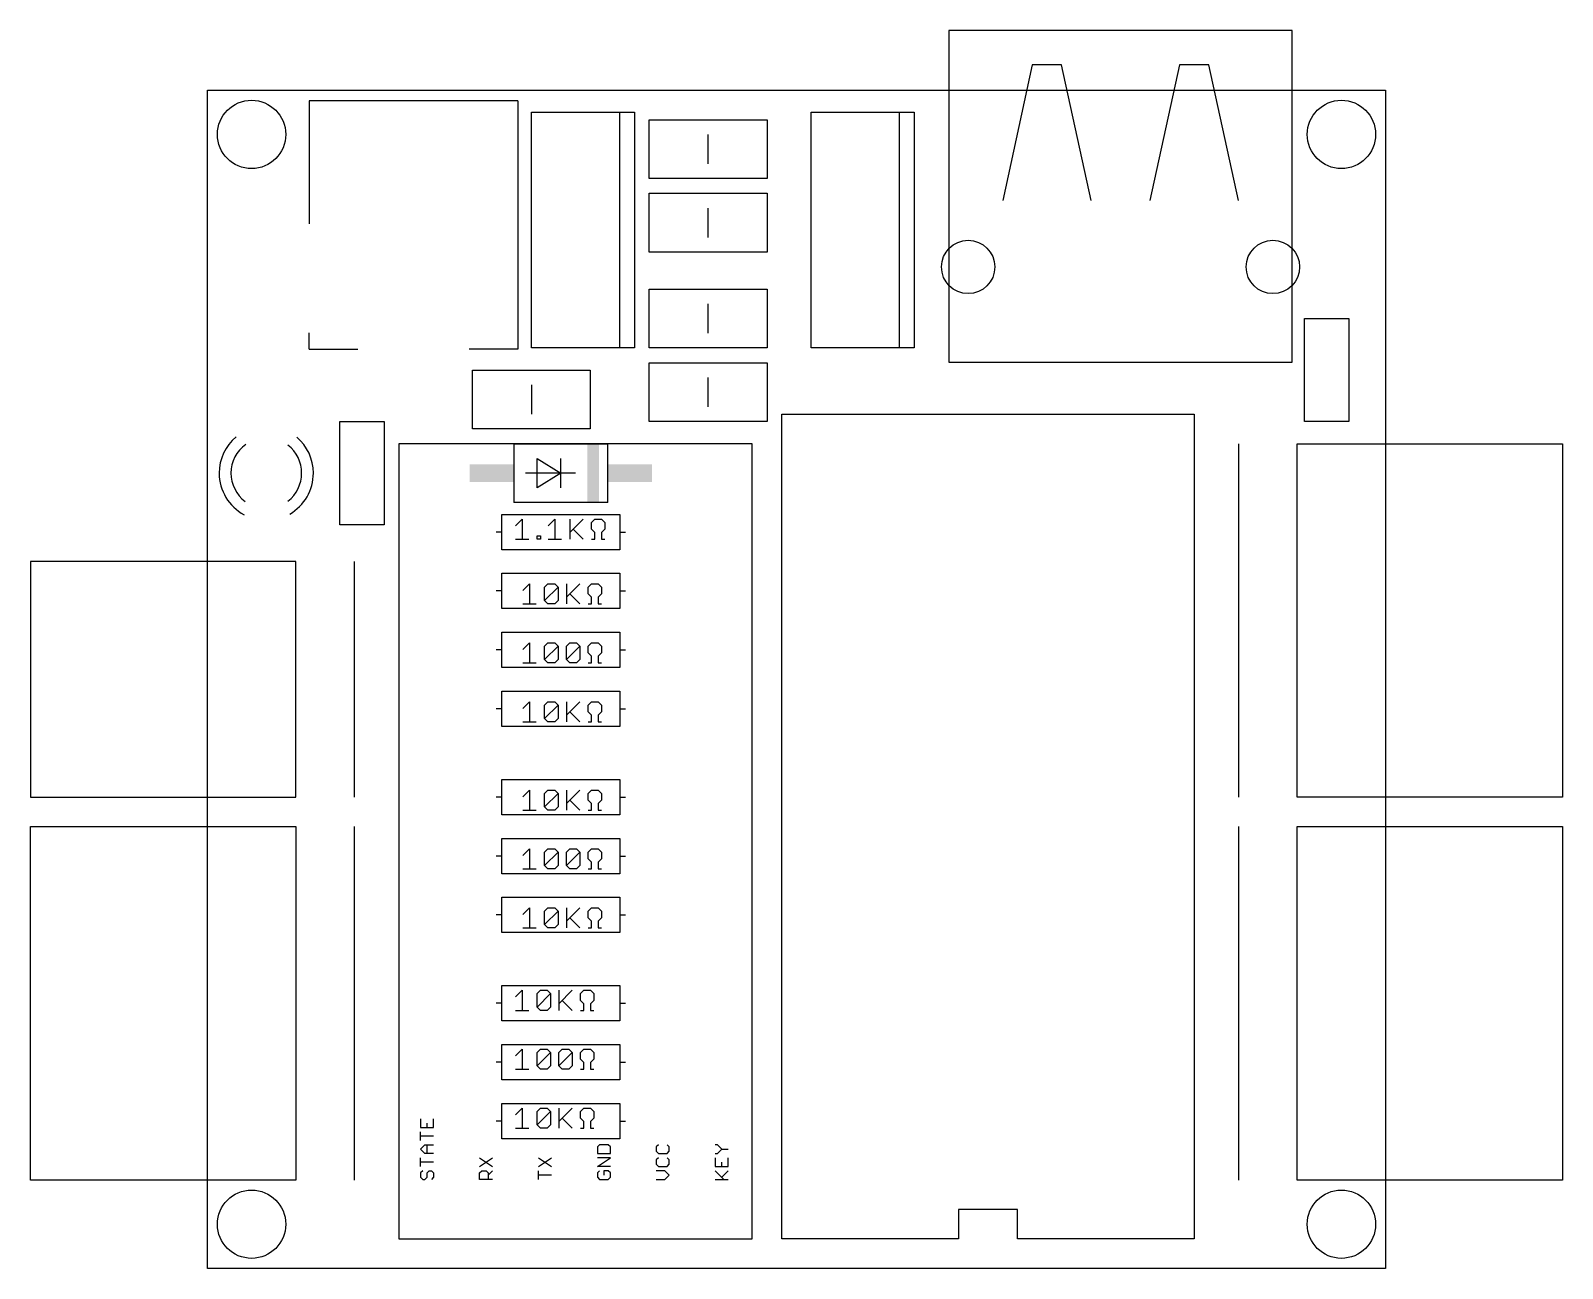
# Model space of a CAD drawing. Extents: x -0.3 to 2.3, y 0 to 2.1.
import ezdxf

# ---------------------------------------------------------------- set-up
doc = ezdxf.new("R2010")
doc.units = 0
doc.layers.add('20', color=7, linetype='CONTINUOUS')
doc.layers.add('21', color=253, linetype='CONTINUOUS')

# ---------------------------------------------------------------- blocks, each defined once
blk = doc.blocks.new('RECT')
blk.add_solid([(-0.5, -0.5), (0.5, -0.5), (-0.5, 0.5), (0.5, 0.5)])

msp = doc.modelspace()

# ---------------------------------------------------------------- linework, layer by layer
at = {"layer": '20'}
for p, q in [((0, 0), (0, 2)), ((0, 2), (2, 2)), ((2, 2), (2, 0)), ((2, 0), (0, 0))]:
    msp.add_line(p, q, dxfattribs=at)
for centre, radius in [((0.075, 1.925), 0.058), ((1.925, 1.925), 0.058), ((1.291339, 1.7), 0.045276), ((1.808661, 1.7), 0.045276), ((0.075, 0.075), 0.058), ((1.925, 0.075), 0.058)]:
    msp.add_circle(centre, radius, dxfattribs=at)
at = {"layer": '21'}
for p, q in [((1.841339, 2.101181), (1.258661, 2.101181)), ((1.258661, 2.101181), (1.258661, 1.538189)), ((1.841339, 1.538189), (1.841339, 2.101181)), ((1.4, 2.043307), (1.35, 1.812992)), ((1.45, 2.043307), (1.4, 2.043307)), ((1.5, 1.812992), (1.45, 2.043307)), ((1.65, 2.043307), (1.6, 1.812992)), ((1.7, 2.043307), (1.65, 2.043307)), ((1.75, 1.812992), (1.7, 2.043307)), ((0.172835, 1.98189), (0.172835, 1.773228)), ((0.527165, 1.98189), (0.172835, 1.98189)), ((0.527165, 1.98189), (0.527165, 1.56063)), ((0.55, 1.5625), (0.55, 1.9625)), ((0.55, 1.9625), (0.7, 1.9625)), ((0.7, 1.9625), (0.725, 1.9625)), ((0.7, 1.5625), (0.7, 1.9625)), ((0.725, 1.9625), (0.725, 1.5625)), ((0.75, 1.85), (0.75, 1.95)), ((0.75, 1.95), (0.95, 1.95)), ((0.95, 1.95), (0.95, 1.85)), ((1.025, 1.5625), (1.025, 1.9625)), ((1.025, 1.9625), (1.175, 1.9625)), ((1.175, 1.9625), (1.2, 1.9625)), ((1.175, 1.5625), (1.175, 1.9625)), ((1.2, 1.9625), (1.2, 1.5625)), ((0.85, 1.875), (0.85, 1.925)), ((0.95, 1.85), (0.75, 1.85)), ((0.75, 1.725), (0.75, 1.825)), ((0.75, 1.825), (0.95, 1.825)), ((0.95, 1.825), (0.95, 1.725)), ((0.85, 1.75), (0.85, 1.8)), ((0.95, 1.725), (0.75, 1.725)), ((0.75, 1.5625), (0.75, 1.6625)), ((0.75, 1.6625), (0.95, 1.6625)), ((0.95, 1.6625), (0.95, 1.5625)), ((0.85, 1.5875), (0.85, 1.6375)), ((1.8625, 1.4375), (1.8625, 1.6125)), ((1.8625, 1.6125), (1.9375, 1.6125)), ((1.9375, 1.6125), (1.9375, 1.4375)), ((0.172835, 1.56063), (0.172835, 1.588189)), ((0.172835, 1.56063), (0.255512, 1.56063)), ((0.527165, 1.56063), (0.444488, 1.56063)), ((0.7, 1.5625), (0.55, 1.5625)), ((0.725, 1.5625), (0.7, 1.5625)), ((0.95, 1.5625), (0.75, 1.5625)), ((1.175, 1.5625), (1.025, 1.5625)), ((1.2, 1.5625), (1.175, 1.5625)), ((0.75, 1.4375), (0.75, 1.5375)), ((0.75, 1.5375), (0.95, 1.5375)), ((0.95, 1.5375), (0.95, 1.4375)), ((1.258661, 1.538189), (1.841339, 1.538189)), ((0.45, 1.525), (0.65, 1.525)), ((0.45, 1.425), (0.45, 1.525)), ((0.65, 1.525), (0.65, 1.425)), ((0.85, 1.4625), (0.85, 1.5125)), ((0.55, 1.5), (0.55, 1.45)), ((0.225, 1.2625), (0.225, 1.4375)), ((0.225, 1.4375), (0.3, 1.4375)), ((0.3, 1.4375), (0.3, 1.2625)), ((0.95, 1.4375), (0.75, 1.4375)), ((0.975, 0.05), (0.975, 1.45)), ((0.975, 1.45), (1.675, 1.45)), ((1.675, 1.45), (1.675, 0.05)), ((1.9375, 1.4375), (1.8625, 1.4375)), ((0.65, 1.425), (0.45, 1.425)), ((0.925, 1.4), (0.325, 1.4)), ((0.325, 1.4), (0.325, 0.05)), ((0.52, 1.4), (0.68, 1.4)), ((0.52, 1.4), (0.52, 1.3)), ((0.68, 1.3), (0.68, 1.4)), ((0.925, 0.05), (0.925, 1.4)), ((1.75, 1.4), (1.75, 0.8)), ((1.85, 1.4), (2.3, 1.4)), ((1.85, 0.8), (1.85, 1.4)), ((2.3, 1.4), (2.3, 0.8)), ((0.56, 1.325), (0.56, 1.375)), ((0.56, 1.375), (0.6, 1.35)), ((0.6, 1.35), (0.6, 1.375)), ((0.6, 1.35), (0.54, 1.35)), ((0.6, 1.35), (0.56, 1.325)), ((0.625, 1.35), (0.6, 1.35)), ((0.6, 1.325), (0.6, 1.35)), ((0.68, 1.3), (0.52, 1.3)), ((0.5, 1.28), (0.7, 1.28)), ((0.5, 1.25), (0.5, 1.28)), ((0.7, 1.28), (0.7, 1.25)), ((0.3, 1.2625), (0.225, 1.2625)), ((0.5, 1.25), (0.49, 1.25)), ((0.5, 1.22), (0.5, 1.25)), ((0.523, 1.260686), (0.534343, 1.272029)), ((0.534343, 1.272029), (0.534343, 1.238)), ((0.578247, 1.260686), (0.58959, 1.272029)), ((0.58959, 1.272029), (0.58959, 1.238)), ((0.615079, 1.272029), (0.615079, 1.238)), ((0.615079, 1.249343), (0.637765, 1.272029)), ((0.62075, 1.255015), (0.637765, 1.238)), ((0.65191, 1.266358), (0.657582, 1.272029)), ((0.65191, 1.255015), (0.65191, 1.266358)), ((0.657582, 1.249343), (0.65191, 1.255015)), ((0.657582, 1.272029), (0.668925, 1.272029)), ((0.657582, 1.238), (0.657582, 1.249343)), ((0.668925, 1.272029), (0.674596, 1.266358)), ((0.674596, 1.255015), (0.668925, 1.249343)), ((0.668925, 1.249343), (0.668925, 1.238)), ((0.674596, 1.266358), (0.674596, 1.255015)), ((0.7, 1.25), (0.7, 1.22)), ((0.7, 1.25), (0.71, 1.25)), ((0.523, 1.238), (0.545686, 1.238)), ((0.559831, 1.238), (0.559831, 1.243672)), ((0.559831, 1.243672), (0.565503, 1.243672)), ((0.565503, 1.238), (0.559831, 1.238)), ((0.565503, 1.243672), (0.565503, 1.238)), ((0.578247, 1.238), (0.600933, 1.238)), ((0.65191, 1.238), (0.657582, 1.238)), ((0.668925, 1.238), (0.674596, 1.238)), ((0.15, 1.2), (-0.3, 1.2)), ((-0.3, 1.2), (-0.3, 0.8)), ((0.15, 0.8), (0.15, 1.2)), ((0.25, 0.8), (0.25, 1.2)), ((0.7, 1.22), (0.5, 1.22)), ((0.5, 1.15), (0.5, 1.18)), ((0.5, 1.18), (0.7, 1.18)), ((0.7, 1.18), (0.7, 1.15)), ((0.5, 1.15), (0.49, 1.15)), ((0.5, 1.12), (0.5, 1.15)), ((0.535674, 1.150686), (0.547017, 1.162029)), ((0.547017, 1.162029), (0.547017, 1.128)), ((0.572506, 1.156358), (0.578177, 1.162029)), ((0.572506, 1.133672), (0.572506, 1.156358)), ((0.572506, 1.133672), (0.595192, 1.156358)), ((0.578177, 1.162029), (0.58952, 1.162029)), ((0.58952, 1.162029), (0.595192, 1.156358)), ((0.595192, 1.156358), (0.595192, 1.133672)), ((0.609337, 1.162029), (0.609337, 1.128)), ((0.609337, 1.139343), (0.632023, 1.162029)), ((0.615008, 1.145015), (0.632023, 1.128)), ((0.646168, 1.156358), (0.65184, 1.162029)), ((0.646168, 1.145015), (0.646168, 1.156358)), ((0.65184, 1.139343), (0.646168, 1.145015)), ((0.65184, 1.162029), (0.663183, 1.162029)), ((0.663183, 1.162029), (0.668854, 1.156358)), ((0.668854, 1.145015), (0.663183, 1.139343)), ((0.668854, 1.156358), (0.668854, 1.145015)), ((0.7, 1.15), (0.7, 1.12)), ((0.7, 1.15), (0.71, 1.15)), ((0.7, 1.12), (0.5, 1.12)), ((0.535674, 1.128), (0.55836, 1.128)), ((0.578177, 1.128), (0.572506, 1.133672)), ((0.58952, 1.128), (0.578177, 1.128)), ((0.595192, 1.133672), (0.58952, 1.128)), ((0.646168, 1.128), (0.65184, 1.128)), ((0.65184, 1.128), (0.65184, 1.139343)), ((0.663183, 1.139343), (0.663183, 1.128)), ((0.663183, 1.128), (0.668854, 1.128)), ((0.5, 1.05), (0.5, 1.08)), ((0.5, 1.08), (0.7, 1.08)), ((0.7, 1.08), (0.7, 1.05)), ((0.5, 1.05), (0.49, 1.05)), ((0.5, 1.02), (0.5, 1.05)), ((0.535674, 1.050686), (0.547017, 1.062029)), ((0.547017, 1.062029), (0.547017, 1.028)), ((0.572506, 1.056358), (0.578177, 1.062029)), ((0.572506, 1.033672), (0.572506, 1.056358)), ((0.572506, 1.033672), (0.595192, 1.056358)), ((0.578177, 1.062029), (0.58952, 1.062029)), ((0.58952, 1.062029), (0.595192, 1.056358)), ((0.595192, 1.056358), (0.595192, 1.033672)), ((0.609337, 1.056358), (0.615008, 1.062029)), ((0.609337, 1.033672), (0.609337, 1.056358)), ((0.609337, 1.033672), (0.632023, 1.056358)), ((0.615008, 1.062029), (0.626352, 1.062029)), ((0.626352, 1.062029), (0.632023, 1.056358)), ((0.632023, 1.056358), (0.632023, 1.033672)), ((0.646168, 1.056358), (0.65184, 1.062029)), ((0.646168, 1.045015), (0.646168, 1.056358)), ((0.65184, 1.039343), (0.646168, 1.045015)), ((0.65184, 1.062029), (0.663183, 1.062029)), ((0.663183, 1.062029), (0.668854, 1.056358)), ((0.668854, 1.045015), (0.663183, 1.039343)), ((0.668854, 1.056358), (0.668854, 1.045015)), ((0.7, 1.05), (0.7, 1.02)), ((0.7, 1.05), (0.71, 1.05)), ((0.7, 1.02), (0.5, 1.02)), ((0.535674, 1.028), (0.55836, 1.028)), ((0.578177, 1.028), (0.572506, 1.033672)), ((0.58952, 1.028), (0.578177, 1.028)), ((0.595192, 1.033672), (0.58952, 1.028)), ((0.615008, 1.028), (0.609337, 1.033672)), ((0.626352, 1.028), (0.615008, 1.028)), ((0.632023, 1.033672), (0.626352, 1.028)), ((0.646168, 1.028), (0.65184, 1.028)), ((0.65184, 1.028), (0.65184, 1.039343)), ((0.663183, 1.039343), (0.663183, 1.028)), ((0.663183, 1.028), (0.668854, 1.028)), ((0.5, 0.95), (0.5, 0.98)), ((0.5, 0.98), (0.7, 0.98)), ((0.535674, 0.950686), (0.547017, 0.962029)), ((0.547017, 0.962029), (0.547017, 0.928)), ((0.572506, 0.956358), (0.578177, 0.962029)), ((0.578177, 0.962029), (0.58952, 0.962029)), ((0.58952, 0.962029), (0.595192, 0.956358)), ((0.609337, 0.962029), (0.609337, 0.928)), ((0.609337, 0.939343), (0.632023, 0.962029)), ((0.646168, 0.956358), (0.65184, 0.962029)), ((0.65184, 0.962029), (0.663183, 0.962029)), ((0.663183, 0.962029), (0.668854, 0.956358)), ((0.7, 0.98), (0.7, 0.95)), ((0.5, 0.95), (0.49, 0.95)), ((0.5, 0.92), (0.5, 0.95)), ((0.572506, 0.933672), (0.572506, 0.956358)), ((0.572506, 0.933672), (0.595192, 0.956358)), ((0.595192, 0.956358), (0.595192, 0.933672)), ((0.615008, 0.945015), (0.632023, 0.928)), ((0.646168, 0.945015), (0.646168, 0.956358)), ((0.65184, 0.939343), (0.646168, 0.945015)), ((0.65184, 0.928), (0.65184, 0.939343)), ((0.668854, 0.945015), (0.663183, 0.939343)), ((0.663183, 0.939343), (0.663183, 0.928)), ((0.668854, 0.956358), (0.668854, 0.945015)), ((0.7, 0.95), (0.7, 0.92)), ((0.7, 0.95), (0.71, 0.95)), ((0.7, 0.92), (0.5, 0.92)), ((0.535674, 0.928), (0.55836, 0.928)), ((0.578177, 0.928), (0.572506, 0.933672)), ((0.58952, 0.928), (0.578177, 0.928)), ((0.595192, 0.933672), (0.58952, 0.928)), ((0.646168, 0.928), (0.65184, 0.928)), ((0.663183, 0.928), (0.668854, 0.928)), ((0.5, 0.8), (0.5, 0.83)), ((0.5, 0.83), (0.7, 0.83)), ((0.535674, 0.800686), (0.547017, 0.812029)), ((0.547017, 0.812029), (0.547017, 0.778)), ((0.572506, 0.806358), (0.578177, 0.812029)), ((0.572506, 0.783672), (0.572506, 0.806358)), ((0.572506, 0.783672), (0.595192, 0.806358)), ((0.578177, 0.812029), (0.58952, 0.812029)), ((0.58952, 0.812029), (0.595192, 0.806358)), ((0.595192, 0.806358), (0.595192, 0.783672)), ((0.609337, 0.812029), (0.609337, 0.778)), ((0.609337, 0.789343), (0.632023, 0.812029)), ((0.646168, 0.806358), (0.65184, 0.812029)), ((0.646168, 0.795015), (0.646168, 0.806358)), ((0.65184, 0.812029), (0.663183, 0.812029)), ((0.663183, 0.812029), (0.668854, 0.806358)), ((0.668854, 0.806358), (0.668854, 0.795015)), ((0.7, 0.83), (0.7, 0.8)), ((-0.3, 0.8), (0.15, 0.8)), ((0.5, 0.8), (0.49, 0.8)), ((0.5, 0.77), (0.5, 0.8)), ((0.578177, 0.778), (0.572506, 0.783672)), ((0.595192, 0.783672), (0.58952, 0.778)), ((0.615008, 0.795015), (0.632023, 0.778)), ((0.65184, 0.789343), (0.646168, 0.795015)), ((0.65184, 0.778), (0.65184, 0.789343)), ((0.668854, 0.795015), (0.663183, 0.789343)), ((0.663183, 0.789343), (0.663183, 0.778)), ((0.7, 0.8), (0.7, 0.77)), ((0.7, 0.8), (0.71, 0.8)), ((2.3, 0.8), (1.85, 0.8)), ((0.7, 0.77), (0.5, 0.77)), ((0.535674, 0.778), (0.55836, 0.778)), ((0.58952, 0.778), (0.578177, 0.778)), ((0.646168, 0.778), (0.65184, 0.778)), ((0.663183, 0.778), (0.668854, 0.778)), ((-0.3, 0.15), (-0.3, 0.75)), ((-0.3, 0.75), (0.15, 0.75)), ((0.15, 0.75), (0.15, 0.15)), ((0.25, 0.15), (0.25, 0.75)), ((0.5, 0.7), (0.5, 0.73)), ((0.5, 0.73), (0.7, 0.73)), ((0.7, 0.73), (0.7, 0.7)), ((1.75, 0.75), (1.75, 0.15)), ((1.85, 0.75), (2.3, 0.75)), ((1.85, 0.15), (1.85, 0.75)), ((2.3, 0.75), (2.3, 0.15)), ((0.535674, 0.700686), (0.547017, 0.712029)), ((0.547017, 0.712029), (0.547017, 0.678)), ((0.572506, 0.706358), (0.578177, 0.712029)), ((0.572506, 0.683672), (0.572506, 0.706358)), ((0.572506, 0.683672), (0.595192, 0.706358)), ((0.578177, 0.712029), (0.58952, 0.712029)), ((0.58952, 0.712029), (0.595192, 0.706358)), ((0.595192, 0.706358), (0.595192, 0.683672)), ((0.609337, 0.706358), (0.615008, 0.712029)), ((0.609337, 0.683672), (0.609337, 0.706358)), ((0.609337, 0.683672), (0.632023, 0.706358)), ((0.615008, 0.712029), (0.626352, 0.712029)), ((0.626352, 0.712029), (0.632023, 0.706358)), ((0.632023, 0.706358), (0.632023, 0.683672)), ((0.646168, 0.706358), (0.65184, 0.712029)), ((0.646168, 0.695015), (0.646168, 0.706358)), ((0.65184, 0.712029), (0.663183, 0.712029)), ((0.663183, 0.712029), (0.668854, 0.706358)), ((0.668854, 0.706358), (0.668854, 0.695015)), ((0.5, 0.7), (0.49, 0.7)), ((0.5, 0.67), (0.5, 0.7)), ((0.535674, 0.678), (0.55836, 0.678)), ((0.578177, 0.678), (0.572506, 0.683672)), ((0.58952, 0.678), (0.578177, 0.678)), ((0.595192, 0.683672), (0.58952, 0.678)), ((0.615008, 0.678), (0.609337, 0.683672)), ((0.626352, 0.678), (0.615008, 0.678)), ((0.632023, 0.683672), (0.626352, 0.678)), ((0.65184, 0.689343), (0.646168, 0.695015)), ((0.646168, 0.678), (0.65184, 0.678)), ((0.65184, 0.678), (0.65184, 0.689343)), ((0.668854, 0.695015), (0.663183, 0.689343)), ((0.663183, 0.689343), (0.663183, 0.678)), ((0.663183, 0.678), (0.668854, 0.678)), ((0.7, 0.7), (0.7, 0.67)), ((0.7, 0.7), (0.71, 0.7)), ((0.7, 0.67), (0.5, 0.67)), ((0.5, 0.6), (0.5, 0.63)), ((0.5, 0.63), (0.7, 0.63)), ((0.7, 0.63), (0.7, 0.6)), ((0.5, 0.6), (0.49, 0.6)), ((0.5, 0.57), (0.5, 0.6)), ((0.535674, 0.600686), (0.547017, 0.612029)), ((0.547017, 0.612029), (0.547017, 0.578)), ((0.572506, 0.606358), (0.578177, 0.612029)), ((0.572506, 0.583672), (0.572506, 0.606358)), ((0.572506, 0.583672), (0.595192, 0.606358)), ((0.578177, 0.612029), (0.58952, 0.612029)), ((0.58952, 0.612029), (0.595192, 0.606358)), ((0.595192, 0.606358), (0.595192, 0.583672)), ((0.609337, 0.612029), (0.609337, 0.578)), ((0.609337, 0.589343), (0.632023, 0.612029)), ((0.646168, 0.606358), (0.65184, 0.612029)), ((0.646168, 0.595015), (0.646168, 0.606358)), ((0.65184, 0.612029), (0.663183, 0.612029)), ((0.663183, 0.612029), (0.668854, 0.606358)), ((0.668854, 0.606358), (0.668854, 0.595015)), ((0.7, 0.6), (0.7, 0.57)), ((0.7, 0.6), (0.71, 0.6)), ((0.535674, 0.578), (0.55836, 0.578)), ((0.578177, 0.578), (0.572506, 0.583672)), ((0.58952, 0.578), (0.578177, 0.578)), ((0.595192, 0.583672), (0.58952, 0.578)), ((0.615008, 0.595015), (0.632023, 0.578)), ((0.65184, 0.589343), (0.646168, 0.595015)), ((0.646168, 0.578), (0.65184, 0.578)), ((0.65184, 0.578), (0.65184, 0.589343)), ((0.668854, 0.595015), (0.663183, 0.589343)), ((0.663183, 0.589343), (0.663183, 0.578)), ((0.663183, 0.578), (0.668854, 0.578)), ((0.7, 0.57), (0.5, 0.57)), ((0.5, 0.48), (0.7, 0.48)), ((0.5, 0.45), (0.5, 0.48)), ((0.523, 0.460686), (0.534343, 0.472029)), ((0.534343, 0.472029), (0.534343, 0.438)), ((0.559831, 0.466358), (0.565503, 0.472029)), ((0.565503, 0.472029), (0.576846, 0.472029)), ((0.576846, 0.472029), (0.582517, 0.466358)), ((0.596663, 0.472029), (0.596663, 0.438)), ((0.596663, 0.449343), (0.619349, 0.472029)), ((0.633494, 0.466358), (0.639166, 0.472029)), ((0.639166, 0.472029), (0.650509, 0.472029)), ((0.650509, 0.472029), (0.65618, 0.466358)), ((0.7, 0.48), (0.7, 0.45)), ((0.5, 0.45), (0.49, 0.45)), ((0.5, 0.42), (0.5, 0.45)), ((0.559831, 0.443672), (0.559831, 0.466358)), ((0.559831, 0.443672), (0.582517, 0.466358)), ((0.565503, 0.438), (0.559831, 0.443672)), ((0.582517, 0.443672), (0.576846, 0.438)), ((0.582517, 0.466358), (0.582517, 0.443672)), ((0.602334, 0.455015), (0.619349, 0.438)), ((0.633494, 0.455015), (0.633494, 0.466358)), ((0.639166, 0.449343), (0.633494, 0.455015)), ((0.639166, 0.438), (0.639166, 0.449343)), ((0.65618, 0.455015), (0.650509, 0.449343)), ((0.650509, 0.449343), (0.650509, 0.438)), ((0.65618, 0.466358), (0.65618, 0.455015)), ((0.7, 0.45), (0.7, 0.42)), ((0.7, 0.45), (0.71, 0.45)), ((0.7, 0.42), (0.5, 0.42)), ((0.523, 0.438), (0.545686, 0.438)), ((0.576846, 0.438), (0.565503, 0.438)), ((0.633494, 0.438), (0.639166, 0.438)), ((0.650509, 0.438), (0.65618, 0.438)), ((0.5, 0.38), (0.7, 0.38)), ((0.5, 0.35), (0.5, 0.38)), ((0.523, 0.360686), (0.534343, 0.372029)), ((0.534343, 0.372029), (0.534343, 0.338)), ((0.559831, 0.366358), (0.565503, 0.372029)), ((0.559831, 0.343672), (0.559831, 0.366358)), ((0.559831, 0.343672), (0.582517, 0.366358)), ((0.565503, 0.372029), (0.576846, 0.372029)), ((0.576846, 0.372029), (0.582517, 0.366358)), ((0.582517, 0.366358), (0.582517, 0.343672)), ((0.596663, 0.366358), (0.602334, 0.372029)), ((0.596663, 0.343672), (0.596663, 0.366358)), ((0.596663, 0.343672), (0.619349, 0.366358)), ((0.602334, 0.372029), (0.613677, 0.372029)), ((0.613677, 0.372029), (0.619349, 0.366358)), ((0.619349, 0.366358), (0.619349, 0.343672)), ((0.633494, 0.366358), (0.639166, 0.372029)), ((0.633494, 0.355015), (0.633494, 0.366358)), ((0.639166, 0.372029), (0.650509, 0.372029)), ((0.650509, 0.372029), (0.65618, 0.366358)), ((0.65618, 0.366358), (0.65618, 0.355015)), ((0.7, 0.38), (0.7, 0.35)), ((0.5, 0.35), (0.49, 0.35)), ((0.5, 0.32), (0.5, 0.35)), ((0.523, 0.338), (0.545686, 0.338)), ((0.565503, 0.338), (0.559831, 0.343672)), ((0.576846, 0.338), (0.565503, 0.338)), ((0.582517, 0.343672), (0.576846, 0.338)), ((0.602334, 0.338), (0.596663, 0.343672)), ((0.613677, 0.338), (0.602334, 0.338)), ((0.619349, 0.343672), (0.613677, 0.338)), ((0.639166, 0.349343), (0.633494, 0.355015)), ((0.633494, 0.338), (0.639166, 0.338)), ((0.639166, 0.338), (0.639166, 0.349343)), ((0.65618, 0.355015), (0.650509, 0.349343)), ((0.650509, 0.349343), (0.650509, 0.338)), ((0.650509, 0.338), (0.65618, 0.338)), ((0.7, 0.35), (0.7, 0.32)), ((0.7, 0.35), (0.71, 0.35)), ((0.7, 0.32), (0.5, 0.32)), ((0.5, 0.28), (0.7, 0.28)), ((0.5, 0.25), (0.5, 0.28)), ((0.523, 0.260686), (0.534343, 0.272029)), ((0.534343, 0.272029), (0.534343, 0.238)), ((0.559831, 0.266358), (0.565503, 0.272029)), ((0.559831, 0.243672), (0.559831, 0.266358)), ((0.559831, 0.243672), (0.582517, 0.266358)), ((0.565503, 0.272029), (0.576846, 0.272029)), ((0.576846, 0.272029), (0.582517, 0.266358)), ((0.582517, 0.266358), (0.582517, 0.243672)), ((0.596663, 0.272029), (0.596663, 0.238)), ((0.596663, 0.249343), (0.619349, 0.272029)), ((0.633494, 0.266358), (0.639166, 0.272029)), ((0.633494, 0.255015), (0.633494, 0.266358)), ((0.639166, 0.272029), (0.650509, 0.272029)), ((0.650509, 0.272029), (0.65618, 0.266358)), ((0.65618, 0.266358), (0.65618, 0.255015)), ((0.7, 0.28), (0.7, 0.25)), ((0.361981, 0.254074), (0.361981, 0.239395)), ((0.361981, 0.239395), (0.384, 0.239395)), ((0.372991, 0.239395), (0.372991, 0.246735)), ((0.384, 0.239395), (0.384, 0.254074)), ((0.5, 0.25), (0.49, 0.25)), ((0.5, 0.22), (0.5, 0.25)), ((0.523, 0.238), (0.545686, 0.238)), ((0.565503, 0.238), (0.559831, 0.243672)), ((0.576846, 0.238), (0.565503, 0.238)), ((0.582517, 0.243672), (0.576846, 0.238)), ((0.602334, 0.255015), (0.619349, 0.238)), ((0.639166, 0.249343), (0.633494, 0.255015)), ((0.633494, 0.238), (0.639166, 0.238)), ((0.639166, 0.238), (0.639166, 0.249343)), ((0.65618, 0.255015), (0.650509, 0.249343)), ((0.650509, 0.249343), (0.650509, 0.238)), ((0.650509, 0.238), (0.65618, 0.238)), ((0.7, 0.25), (0.7, 0.22)), ((0.7, 0.25), (0.71, 0.25)), ((0.361981, 0.217296), (0.361981, 0.231976)), ((0.384, 0.224636), (0.361981, 0.224636)), ((0.361981, 0.202537), (0.369321, 0.209877)), ((0.369321, 0.209877), (0.384, 0.209877)), ((0.372991, 0.195198), (0.372991, 0.209877)), ((0.7, 0.22), (0.5, 0.22)), ((0.665651, 0.209877), (0.661981, 0.206207)), ((0.68033, 0.209877), (0.665651, 0.209877)), ((0.684, 0.206207), (0.68033, 0.209877)), ((0.765651, 0.209877), (0.761981, 0.206207)), ((0.784, 0.206207), (0.78033, 0.209877)), ((0.865651, 0.209877), (0.861981, 0.209877)), ((0.872991, 0.202537), (0.865651, 0.209877)), ((0.369321, 0.195198), (0.361981, 0.202537)), ((0.361981, 0.173099), (0.361981, 0.187778)), ((0.384, 0.195198), (0.369321, 0.195198)), ((0.461981, 0.173099), (0.484, 0.187778)), ((0.461981, 0.187778), (0.484, 0.173099)), ((0.561981, 0.173099), (0.584, 0.187778)), ((0.561981, 0.187778), (0.584, 0.173099)), ((0.661981, 0.206207), (0.661981, 0.195198)), ((0.661981, 0.195198), (0.684, 0.195198)), ((0.661981, 0.173099), (0.684, 0.187778)), ((0.684, 0.187778), (0.661981, 0.187778)), ((0.684, 0.195198), (0.684, 0.206207)), ((0.761981, 0.206207), (0.761981, 0.198867)), ((0.761981, 0.198867), (0.765651, 0.195198)), ((0.765651, 0.187778), (0.761981, 0.184108)), ((0.761981, 0.184108), (0.761981, 0.176769)), ((0.765651, 0.195198), (0.78033, 0.195198)), ((0.78033, 0.195198), (0.784, 0.198867)), ((0.784, 0.184108), (0.78033, 0.187778)), ((0.784, 0.198867), (0.784, 0.206207)), ((0.784, 0.176769), (0.784, 0.184108)), ((0.861981, 0.195198), (0.865651, 0.195198)), ((0.861981, 0.187778), (0.861981, 0.173099)), ((0.865651, 0.195198), (0.872991, 0.202537)), ((0.872991, 0.202537), (0.884, 0.202537)), ((0.884, 0.173099), (0.884, 0.187778)), ((0.384, 0.180438), (0.361981, 0.180438)), ((0.365651, 0.165679), (0.361981, 0.162009)), ((0.361981, 0.162009), (0.361981, 0.15467)), ((0.372991, 0.162009), (0.37666, 0.165679)), ((0.372991, 0.15467), (0.372991, 0.162009)), ((0.37666, 0.165679), (0.38033, 0.165679)), ((0.38033, 0.165679), (0.384, 0.162009)), ((0.384, 0.162009), (0.384, 0.15467)), ((0.461981, 0.162009), (0.465651, 0.165679)), ((0.461981, 0.151), (0.461981, 0.162009)), ((0.465651, 0.165679), (0.472991, 0.165679)), ((0.472991, 0.165679), (0.47666, 0.162009)), ((0.47666, 0.15834), (0.484, 0.165679)), ((0.47666, 0.162009), (0.47666, 0.151)), ((0.561981, 0.151), (0.561981, 0.165679)), ((0.584, 0.15834), (0.561981, 0.15834)), ((0.684, 0.173099), (0.661981, 0.173099)), ((0.665651, 0.165679), (0.661981, 0.162009)), ((0.661981, 0.162009), (0.661981, 0.15467)), ((0.68033, 0.165679), (0.672991, 0.165679)), ((0.672991, 0.165679), (0.672991, 0.15834)), ((0.684, 0.162009), (0.68033, 0.165679)), ((0.684, 0.15467), (0.684, 0.162009)), ((0.761981, 0.176769), (0.765651, 0.173099)), ((0.77666, 0.165679), (0.761981, 0.165679)), ((0.765651, 0.173099), (0.78033, 0.173099)), ((0.784, 0.15834), (0.77666, 0.165679)), ((0.77666, 0.151), (0.784, 0.15834)), ((0.78033, 0.173099), (0.784, 0.176769)), ((0.861981, 0.173099), (0.884, 0.173099)), ((0.87666, 0.151), (0.861981, 0.165679)), ((0.872991, 0.173099), (0.872991, 0.180438)), ((0.872991, 0.15467), (0.884, 0.165679)), ((0.15, 0.15), (-0.3, 0.15)), ((0.361981, 0.15467), (0.365651, 0.151)), ((0.365651, 0.151), (0.369321, 0.151)), ((0.369321, 0.151), (0.372991, 0.15467)), ((0.384, 0.15467), (0.38033, 0.151)), ((0.484, 0.151), (0.461981, 0.151)), ((0.661981, 0.15467), (0.665651, 0.151)), ((0.665651, 0.151), (0.68033, 0.151)), ((0.68033, 0.151), (0.684, 0.15467)), ((0.761981, 0.151), (0.77666, 0.151)), ((0.861981, 0.151), (0.884, 0.151)), ((2.3, 0.15), (1.85, 0.15)), ((1.375, 0.1), (1.275, 0.1)), ((1.275, 0.1), (1.275, 0.05)), ((1.375, 0.05), (1.375, 0.1)), ((0.325, 0.05), (0.925, 0.05)), ((1.275, 0.05), (0.975, 0.05)), ((1.675, 0.05), (1.375, 0.05))]:
    msp.add_line(p, q, dxfattribs=at)
for centre, radius, start, end in [((0.1, 1.35), 0.08, 129.807234, 180.000342), ((0.1, 1.350001), 0.08, 359.998944, 49.761966), ((0.1, 1.349999), 0.06, 125.537354, 179.998691), ((0.1, 1.35), 0.06, 0.000307, 52.127183), ((0.1, 1.350002), 0.08, 180.001692, 241.928641), ((0.1, 1.35), 0.06, 180, 233.130102), ((0.1, 1.35), 0.06, 307.872817, 359.999693), ((0.1, 1.349998), 0.08, 299.746365, 0.00158)]:
    msp.add_arc(centre, radius, start, end, dxfattribs=at)

# ---------------------------------------------------------------- block references
at = {"layer": '21', "rotation": 180}
for p, xscale, yscale in [((0.655, 1.35), 0.02, 0.1), ((0.4825, 1.35), 0.075, 0.03), ((0.7175, 1.35), 0.075, 0.03)]:
    msp.add_blockref('RECT', p, dxfattribs=dict(at, xscale=xscale, yscale=yscale))

doc.saveas('drawing.dxf')
